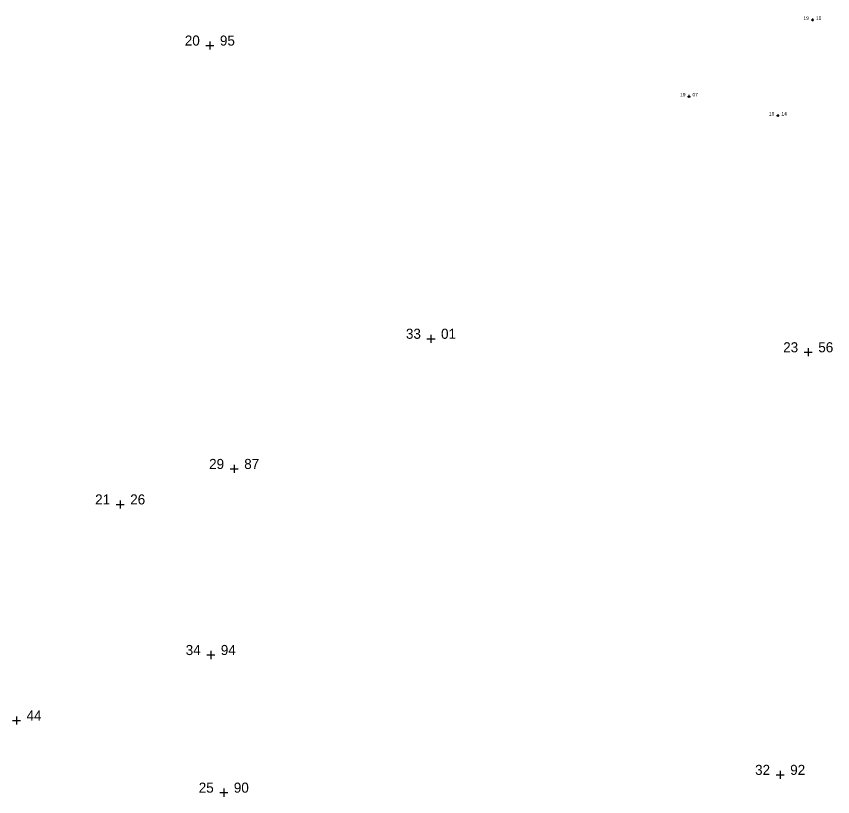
# Model space of a CAD drawing. Header units: inches. Extents: x 179019 to 255520, y 666000 to 809980.
# Drawn here: x 255348.6 to 255429.7, y 809001.5 to 809079 of the extents above; entities that cross this region are included whole.
import ezdxf
from ezdxf.enums import TextEntityAlignment as Align

# ---------------------------------------------------------------- set-up
doc = ezdxf.new("R2010")
doc.units = ezdxf.units.IN
doc.header["$MEASUREMENT"] = 0
doc.layers.add('building levels', color=6, linetype='Continuous')
doc.layers.add('street levels', color=5, linetype='Continuous')
doc.styles.add('hebtxt', font='hebtxt')

# ---------------------------------------------------------------- blocks, each defined once
blk = doc.blocks.new('1505')
for points in [[(-0.4, 0), (0.4, 0)], [(0, 0.4), (0, -0.4)]]:
    blk.add_lwpolyline(points)
at = {"style": 'hebtxt'}
blk.add_attdef('METER', text='', height=2, dxfattribs=at).set_placement((-1, -0.004), align=Align.RIGHT)
blk.add_attdef('CENTIMETER', (1, -0.004), '', height=2, dxfattribs=at)
blk = doc.blocks.new('1503')
for points in [[(-0.4, 0), (0.4, 0)], [(0, 0.4), (0, -0.4)]]:
    blk.add_lwpolyline(points)
at = {"style": 'hebtxt'}
blk.add_attdef('METER', text='', height=2, dxfattribs=at).set_placement((-1, 0), align=Align.RIGHT)
blk.add_attdef('CENTIMETER', (1, 0), '', height=2, dxfattribs=at)

msp = doc.modelspace()

# ---------------------------------------------------------------- block references
at = {"layer": 'building levels'}
ref = msp.add_blockref('1505', (255367.8, 809076.095, 20.95), dxfattribs=at)
ref.add_attrib('METER', '20', dxfattribs={"layer": '0', "height": 1, "style": 'hebtxt'}).set_placement((255366.8, 809076.091, 20.95), align=Align.RIGHT)
ref.add_attrib('CENTIMETER', '95', (255368.8, 809076.091, 20.95), dxfattribs={"layer": '0', "height": 1, "style": 'hebtxt'})
ref = msp.add_blockref('1505', (255389.77, 809046.965, 33.01), dxfattribs=at)
ref.add_attrib('METER', '33', dxfattribs={"layer": '0', "height": 1, "style": 'hebtxt'}).set_placement((255388.77, 809046.961, 33.01), align=Align.RIGHT)
ref.add_attrib('CENTIMETER', '01', (255390.77, 809046.961, 33.01), dxfattribs={"layer": '0', "height": 1, "style": 'hebtxt'})
ref = msp.add_blockref('1505', (255427.25, 809045.622, 23.557), dxfattribs=at)
ref.add_attrib('METER', '23', dxfattribs={"layer": '0', "height": 1, "style": 'hebtxt'}).set_placement((255426.25, 809045.618, 23.557), align=Align.RIGHT)
ref.add_attrib('CENTIMETER', '56', (255428.25, 809045.618, 23.557), dxfattribs={"layer": '0', "height": 1, "style": 'hebtxt'})
ref = msp.add_blockref('1505', (255370.216, 809034.031, 29.865), dxfattribs=at)
ref.add_attrib('METER', '29', dxfattribs={"layer": '0', "height": 1, "style": 'hebtxt'}).set_placement((255369.216, 809034.027, 29.865), align=Align.RIGHT)
ref.add_attrib('CENTIMETER', '87', (255371.216, 809034.027, 29.865), dxfattribs={"layer": '0', "height": 1, "style": 'hebtxt'})
ref = msp.add_blockref('1505', (255358.89, 809030.505, 21.26), dxfattribs=at)
ref.add_attrib('METER', '21', dxfattribs={"layer": '0', "height": 1, "style": 'hebtxt'}).set_placement((255357.89, 809030.501, 21.26), align=Align.RIGHT)
ref.add_attrib('CENTIMETER', '26', (255359.89, 809030.501, 21.26), dxfattribs={"layer": '0', "height": 1, "style": 'hebtxt'})
ref = msp.add_blockref('1505', (255367.89, 809015.545, 34.94), dxfattribs=at)
ref.add_attrib('METER', '34', dxfattribs={"layer": '0', "height": 1, "style": 'hebtxt'}).set_placement((255366.89, 809015.541, 34.94), align=Align.RIGHT)
ref.add_attrib('CENTIMETER', '94', (255368.89, 809015.541, 34.94), dxfattribs={"layer": '0', "height": 1, "style": 'hebtxt'})
ref = msp.add_blockref('1505', (255348.59, 809009.035, 22.44), dxfattribs=at)
ref.add_attrib('METER', '22', dxfattribs={"layer": '0', "height": 1, "style": 'hebtxt'}).set_placement((255347.59, 809009.031, 22.44), align=Align.RIGHT)
ref.add_attrib('CENTIMETER', '44', (255349.59, 809009.031, 22.44), dxfattribs={"layer": '0', "height": 1, "style": 'hebtxt'})
ref = msp.add_blockref('1505', (255424.46, 809003.635, 32.92), dxfattribs=at)
ref.add_attrib('METER', '32', dxfattribs={"layer": '0', "height": 1, "style": 'hebtxt'}).set_placement((255423.46, 809003.631, 32.92), align=Align.RIGHT)
ref.add_attrib('CENTIMETER', '92', (255425.46, 809003.631, 32.92), dxfattribs={"layer": '0', "height": 1, "style": 'hebtxt'})
ref = msp.add_blockref('1505', (255369.183, 809001.869, 25.897), dxfattribs=at)
ref.add_attrib('METER', '25', dxfattribs={"layer": '0', "height": 1, "style": 'hebtxt'}).set_placement((255368.183, 809001.865, 25.897), align=Align.RIGHT)
ref.add_attrib('CENTIMETER', '90', (255370.183, 809001.865, 25.897), dxfattribs={"layer": '0', "height": 1, "style": 'hebtxt'})
at = {"layer": 'street levels'}
ref = msp.add_blockref('1503', (255427.667, 809078.645), dxfattribs=dict(at, xscale=0.35, yscale=0.35, zscale=0.35))
ref.add_attrib('METER', '19', dxfattribs={"layer": '0', "height": 0.35, "style": 'hebtxt'}).set_placement((255427.317, 809078.643), align=Align.RIGHT)
ref.add_attrib('CENTIMETER', '10', (255428.017, 809078.643), dxfattribs={"layer": '0', "height": 0.35, "style": 'hebtxt'})
ref = msp.add_blockref('1503', (255415.404, 809071.045), dxfattribs=dict(at, xscale=0.35, yscale=0.35, zscale=0.35))
ref.add_attrib('METER', '19', dxfattribs={"layer": '0', "height": 0.35, "style": 'hebtxt'}).set_placement((255415.054, 809071.043), align=Align.RIGHT)
ref.add_attrib('CENTIMETER', '07', (255415.754, 809071.043), dxfattribs={"layer": '0', "height": 0.35, "style": 'hebtxt'})
ref = msp.add_blockref('1503', (255424.237, 809069.145), dxfattribs=dict(at, xscale=0.35, yscale=0.35, zscale=0.35))
ref.add_attrib('METER', '19', dxfattribs={"layer": '0', "height": 0.35, "style": 'hebtxt'}).set_placement((255423.887, 809069.143), align=Align.RIGHT)
ref.add_attrib('CENTIMETER', '14', (255424.587, 809069.143), dxfattribs={"layer": '0', "height": 0.35, "style": 'hebtxt'})

doc.saveas('drawing.dxf')
